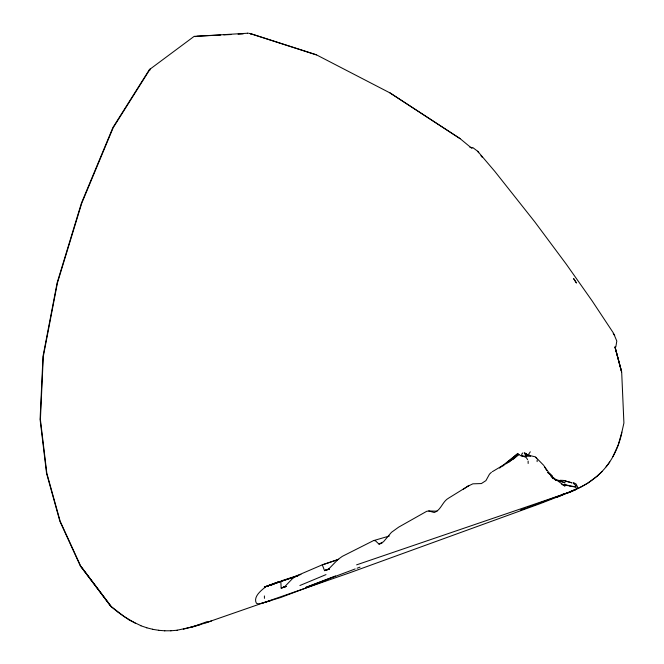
<?xml version="1.0" encoding="UTF-8"?>
<svg xmlns="http://www.w3.org/2000/svg" width="664" height="664" viewBox="0 0 664 664"><rect width="100%" height="100%" fill="white"/><g stroke="black" fill="none" stroke-linecap="round" stroke-linejoin="round"><path stroke-width="1" d="M615.818 346.923L616.806 341.055L613.478 333.137L592.163 300.933L566.284 264.197L534.794 221.884L494.863 171.445L477.657 151.251L472.901 147.657L469.946 147.283M264.405 595.932L264.438 598.339M528.154 463.48L528.129 461.073M621.877 432.073L623.911 423.009L621.678 371.956L614.947 346.625M537.118 461.638L537.176 460.061M621.637 433.028L618.176 445.029L612.913 456.608M621.952 432.164C619.28 444.697 614.183 456.799 606.083 466.809M150.222 68.89L113.187 127.712L81.697 203.333L57.419 282.955L43.301 356.468L40.396 419.507L46.829 473.266L60.167 521.248L80.535 565.769L111.303 606.589L123.994 616.474L135.248 623.156M220.714 35.034L194.154 36.354L149.383 69.645L149.79 70.625M280.831 581.465L281.154 588.08L286.051 586.445M149.383 69.645L112.897 127.554L81.431 203.109L57.145 282.781L43.011 356.336L40.089 419.416L46.53 473.208L59.868 521.223L80.261 565.769L111.046 606.606L118.258 612.382M609.768 461.961C602.754 472.245 593.043 480.545 582.079 486.372M597.641 475.681L602.148 471.481M512.674 459.712L518.899 454.549L521.589 456.176L530.586 456.234L529.158 455.164L528.81 453.969L530.304 451.81M509.13 462.044L518.559 454.259L518.899 454.549M506.4 463.721L518.559 454.259M597.749 475.731L587.773 483.193L579.199 487.924L573.306 490.737L540.206 503.619L349.621 572.824L205.624 622.874M502.939 465.979L517.953 453.429L499.569 468.103M491.468 472.253L489.501 474.137L485.923 480.62L481.392 483.558L472.851 483.832L468.128 486.098M522.834 452.898L521.663 454.193L522.045 455.687L526.12 457.43L527.606 459.629M463.339 489.202L469.174 485.425L448.574 498.158C442.34 501.577 441.228 510.035 434.248 512.5L428.77 510.981L426.72 511.297L398.624 527.166L391.436 532.354L383.46 541.799L378.961 544.09L375.592 540.911L374.031 540.504M492.348 471.689L503.744 464.9M265.824 586.802C261.184 590.263 252.859 596.986 256.428 603.302L258.205 603.842L261.201 603.435L280.515 597.567L322.696 581.697M373.185 540.778L342.342 556.341L338.034 559.42L328.746 568.965L324.555 570.65L322.389 565.089M576.219 489.285L567.039 493.211M582.187 486.413L570.642 491.418M299.896 585.507L325.999 574.609M322.198 564.856L296.343 575.962L292.492 578.61L284.59 586.818L281.154 588.08M527.216 507.628L575.29 489.841L577.182 488.281L577.456 486.77L576.07 484.006L573.489 482.645M324.596 580.934L326.481 580.17M556.963 497.236L562.898 494.904M335.519 575.945L305.789 587.433L355.182 568.94M268.58 585.54L279.693 581.448L270.165 584.934M357.116 568.218L360.021 567.131M520.41 510.135L526.245 507.985M196.32 625.529L207.043 621.687M561.935 494.572L564.856 493.526M281.694 580.983L264.363 587.001L265.334 586.727M264.363 587.001L270.24 584.951M324.555 570.65L329.452 568.973M356.618 564.848L571.812 491.435M337.91 559.603L322.248 564.873L338.748 559.304M325.252 570.368L329.186 569.048M297.945 575.738L273.385 583.93L297.962 575.779M266.181 586.536L267.874 586.138L266.903 586.436M325.949 570.094L328.896 569.106M281.37 580.859L300.95 574.443M281.727 587.872L285.653 586.578M276.871 582.884L267.135 586.071L277.029 582.951M284.018 587.026L285.985 586.387M282.3 587.657L286.234 586.378M200.437 624.525L183.355 629.19M189.796 627.621L195.39 625.828M211.625 620.931L194.054 626.592L176.998 630.244M270.696 585.241L273.526 584.353M373.608 540.604L389.328 536.014M195.058 36.644L195.814 36.47M378.961 544.09L381.908 543.235M261.201 603.435L270.456 600.771M379.708 543.716L381.684 543.16M268.024 586.32L267.501 586.428L267.974 586.519M247.44 33.308L248.278 33.2L196.917 36.229M170.731 630.783L177.263 630.236M223.785 34.877L230.931 34.528M238.085 34.171L243.198 33.914M560.018 480.296L563.362 480.404M555.917 480.105C558.582 479.532 564.757 482.811 565.097 482.902L554.639 479.491M164.556 630.8L170.997 630.767M428.77 510.981L437.012 511.18M158.464 630.302L164.821 630.792M569.33 486.114L576.169 487.052L564.458 484.62L568.359 485.816M152.463 629.289L158.729 630.294M563.661 480.553L572.061 482.869L564.275 480.62M146.545 627.762L152.728 629.281M524.303 452.948L528.677 455.313L535.342 456.832L543.916 465.564M250.228 33.515L316.222 54.722L389.876 92.86L460.077 138.66M249.423 33.349L316.421 54.913M140.718 625.72L146.819 627.754M140.942 625.696L129.322 620.093L118.267 612.391M561.702 484.313L564.981 486.065L552.813 477.35L555.552 480.072M573.298 483.201L576.136 485.849L575.431 485.342M472.038 148.512L460.011 138.56L389.801 92.752M548.431 472.926L554.448 478.81M548.456 472.967L550.738 474.868L547.825 472.436M547.924 472.552L552.025 475.988L548.987 473.44M547.991 472.644L552.481 476.636L549.792 474.237M550.863 475.972L553.328 478.794L544.239 466.269L546.771 470.676M526.178 453.728L527.407 455.18M480.952 155.675L482.106 157.144M613.196 333.494L614.731 335.469M80.261 565.769L111.054 606.606M535.898 457.33L536.661 458.616M525.755 453.504L526.876 455.023M477.657 151.251L478.702 152.728M573.713 278.772L576.468 283.013L573.704 278.706M525.357 453.321L526.842 455.72M250.328 33.557L250.527 34.055M524.975 453.163L526.245 455.703M524.626 453.039L525.979 456.649M615.088 347.488L621.587 371.865L615.08 347.405"/></g></svg>
